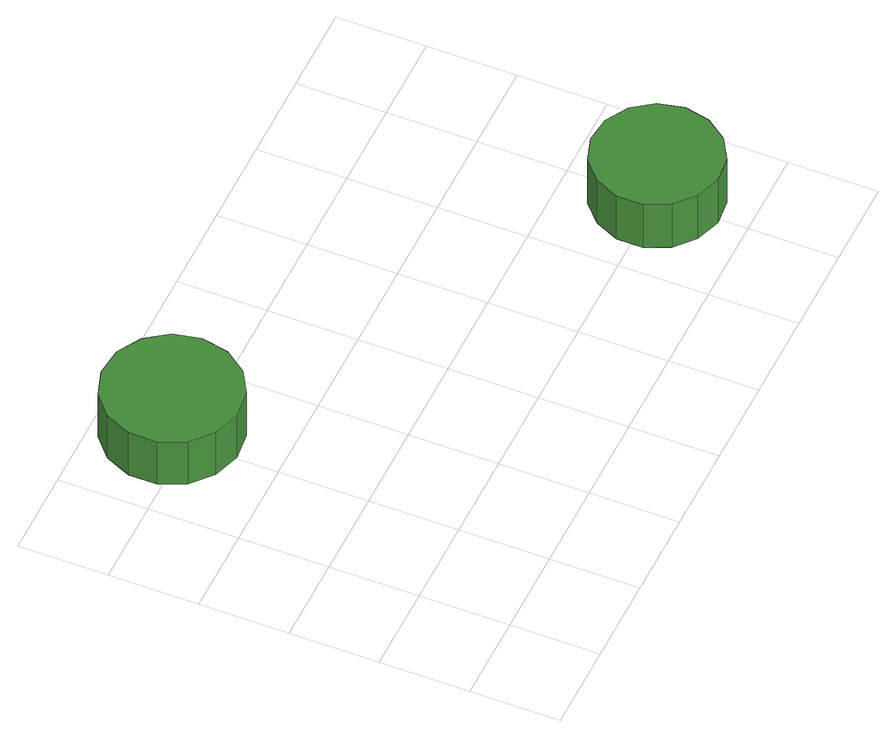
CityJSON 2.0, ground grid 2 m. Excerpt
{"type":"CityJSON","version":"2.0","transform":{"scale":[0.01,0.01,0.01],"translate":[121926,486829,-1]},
"CityObjects":{
"tree1":{"type":"SolitaryVegetationObject","attributes":{"function":"something"},"geometry":[{"type":"MultiSurface","lod":"1","boundaries":[[[0,1,2,3,4,5,6,7,8,9,10,11,12,13,14]],[[15,16,17,18,19,20,21,22,23,24,25,26,27,28,29]],[[0,29,28,1]],[[1,28,27,2]],[[2,27,26,3]],[[3,26,25,4]],[[4,25,24,5]],[[5,24,23,6]],[[6,23,22,7]],[[7,22,21,8]],[[8,21,20,9]],[[9,20,19,10]],[[10,19,18,11]],[[11,18,17,12]],[[12,17,16,13]],[[13,16,15,14]],[[14,15,29,0]]]}]},
"tree2":{"type":"SolitaryVegetationObject","attributes":{"function":"something"},"geometry":[{"type":"MultiSurface","lod":"1","boundaries":[[[30,31,32,33,34,35,36,37,38,39,40,41,42,43,44]],[[45,46,47,48,49,50,51,52,53,54,55,56,57,58,59]],[[30,59,58,31]],[[31,58,57,32]],[[32,57,56,33]],[[33,56,55,34]],[[34,55,54,35]],[[35,54,53,36]],[[36,53,52,37]],[[37,52,51,38]],[[38,51,50,39]],[[39,50,49,40]],[[40,49,48,41]],[[41,48,47,42]],[[42,47,46,43]],[[43,46,45,44]],[[44,45,59,30]]]}]}
},
"vertices":[
[371,844,195],[358,905,195],[321,956,195],[267,988,195],[204,994,195],[144,975,195],[97,933,195],[72,875,195],[72,812,195],[97,755,195],[144,713,195],[204,693,195],[267,700,195],[321,731,195],[358,782,195],[358,782,70],[321,731,70],[267,700,70],[204,693,70],[144,713,70],[97,755,70],[72,812,70],[72,875,70],[97,933,70],[144,975,70],[204,994,70],[267,988,70],[321,956,70],[358,905,70],[371,844,70],
[1345,203,201],[1332,261,201],[1298,308,201],[1247,338,201],[1188,344,201],[1132,326,201],[1089,286,201],[1065,232,201],[1065,174,201],[1089,120,201],[1132,81,201],[1188,62,201],[1247,68,201],[1298,98,201],[1332,145,201],[1332,145,73],[1298,98,73],[1247,68,73],[1188,62,73],[1132,81,73],[1089,120,73],[1065,174,73],[1065,232,73],[1089,286,73],[1132,326,73],[1188,344,73],[1247,338,73],[1298,308,73],[1332,261,73],[1345,203,73]
]}
